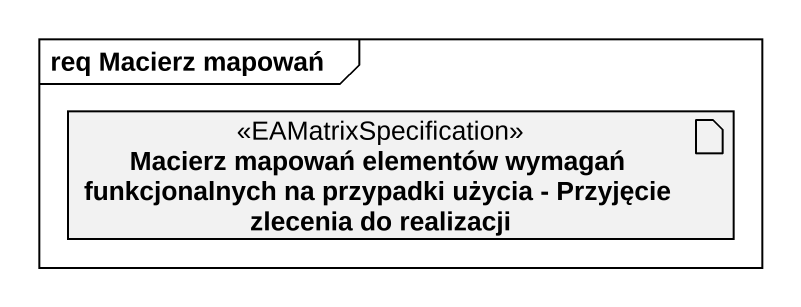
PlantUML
@startuml
mainframe req Macierz mapowań
artifact "Macierz mapowań elementów wymagań funkcjonalnych na przypadki użycia - Przyjęcie zlecenia do realizacji" as Macierz_mapowań_elementów <<EAMatrixSpecification>>
@enduml
